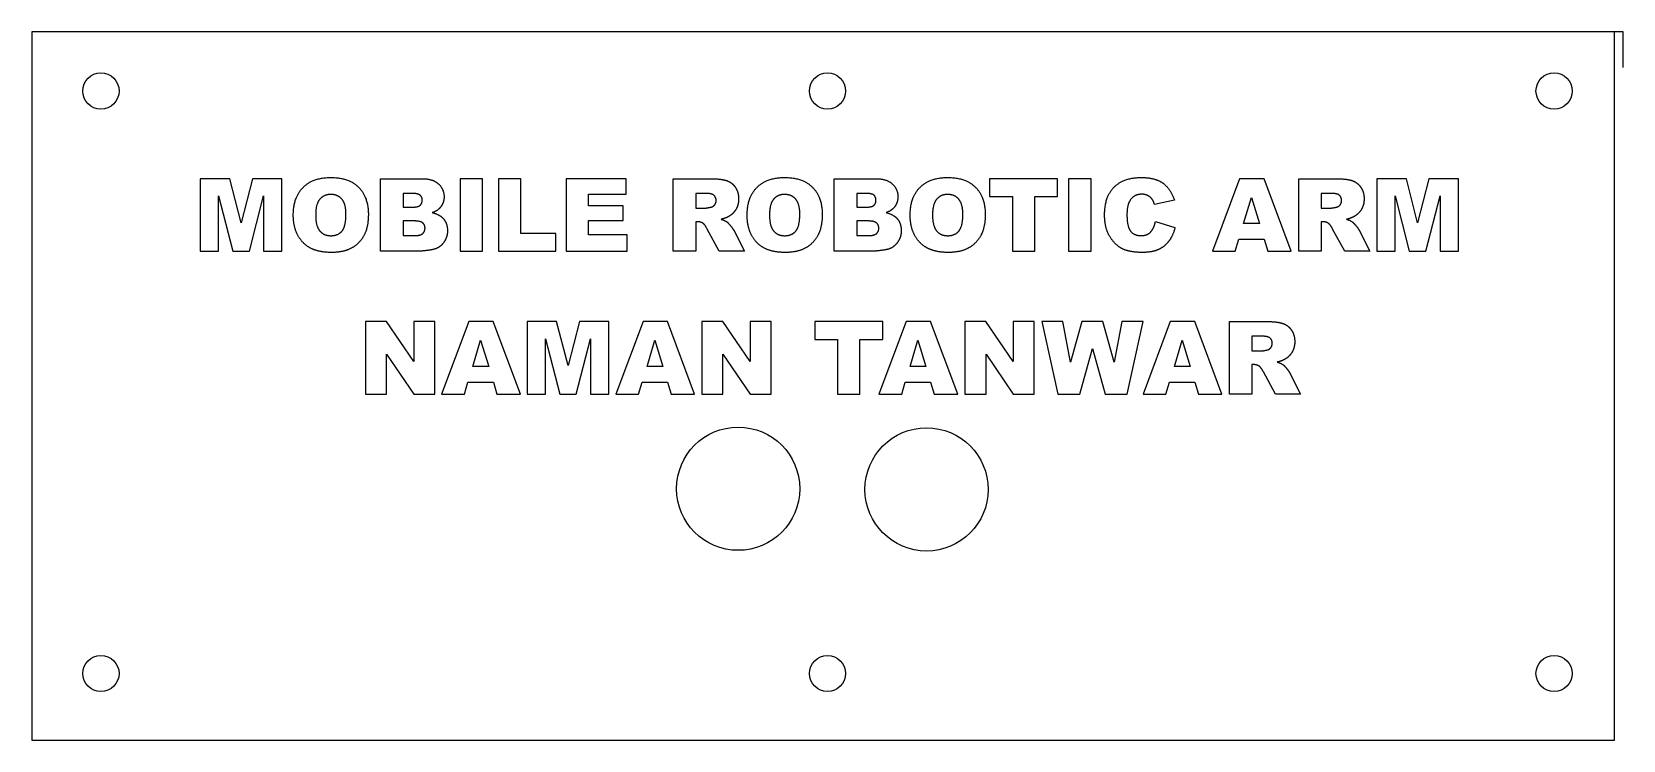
# Model space of a CAD drawing. Header units: millimetres. Extents: x -110 to 110, y 24 to 121.
import ezdxf

# ---------------------------------------------------------------- set-up
doc = ezdxf.new("R2010")
doc.units = ezdxf.units.MM
doc.layers.get('0').update_dxf_attribs({"linetype": 'CONTINUOUS'})

msp = doc.modelspace()

# ---------------------------------------------------------------- linework, layer by layer
for p, q in [((-109.97, 121.3), (-109.97, 23.59)), ((-109.97, 121.3), (-109.97, 116.4)), ((109.67, 121.3), (-109.97, 121.3)), ((108.45, 121.3), (-109.97, 121.3)), ((108.45, 23.59), (108.45, 121.3)), ((109.67, 116.4), (109.67, 121.3)), ((-61.84, 101.04), (-56.06, 101.04)), ((-61.84, 91.04), (-61.84, 101.04)), ((-21.44, 91.04), (-21.44, 101.04)), ((-21.44, 101.04), (-16.29, 101.04)), ((0.79, 91.04), (0.79, 101.04)), ((0.79, 101.04), (6.57, 101.04)), ((64.88, 101.04), (70.03, 101.04)), ((64.88, 91.04), (64.88, 101.04)), ((-58.73, 99.01), (-58.73, 97.12)), ((-57.36, 99.01), (-58.73, 99.01)), ((-16.98, 99.02), (-18.34, 99.02)), ((-18.34, 99.02), (-18.34, 96.99)), ((5.27, 99.01), (3.91, 99.01)), ((3.91, 99.01), (3.91, 97.12)), ((67.98, 99.02), (67.98, 96.99)), ((69.34, 99.02), (67.98, 99.02)), ((-58.73, 97.12), (-57.38, 97.12)), ((-18.34, 96.99), (-17.04, 96.99)), ((3.91, 97.12), (5.25, 97.12)), ((47.72, 98.1), (44.99, 97.49)), ((67.98, 96.99), (69.29, 96.99)), ((-57.16, 95.21), (-58.73, 95.21)), ((-58.73, 95.21), (-58.73, 93.19)), ((-18.34, 95.1), (-18.34, 91.04)), ((-18.07, 95.1), (-18.34, 95.1)), ((3.91, 95.21), (3.91, 93.19)), ((5.47, 95.21), (3.91, 95.21)), ((45.11, 95.13), (47.81, 94.31)), ((67.98, 95.1), (67.98, 91.04)), ((68.26, 95.1), (67.98, 95.1)), ((-58.73, 93.19), (-57.15, 93.19)), ((-15.1, 91.04), (-16.75, 94.1)), ((-13.1, 93.94), (-11.61, 91.04)), ((3.91, 93.19), (5.48, 93.19)), ((71.23, 91.04), (69.57, 94.1)), ((73.22, 93.94), (74.72, 91.04)), ((-56.51, 91.04), (-61.84, 91.04)), ((-18.34, 91.04), (-21.44, 91.04)), ((-11.61, 91.04), (-15.1, 91.04)), ((6.12, 91.04), (0.79, 91.04)), ((67.98, 91.04), (64.88, 91.04)), ((74.72, 91.04), (71.23, 91.04)), ((55.31, 81.34), (60.46, 81.34)), ((55.31, 71.34), (55.31, 81.34)), ((58.42, 79.32), (58.42, 77.29)), ((59.78, 79.32), (58.42, 79.32)), ((58.42, 77.29), (59.72, 77.29)), ((58.42, 75.4), (58.42, 71.34)), ((58.69, 75.4), (58.42, 75.4)), ((61.66, 71.34), (60.01, 74.4)), ((63.65, 74.24), (65.15, 71.34)), ((58.42, 71.34), (55.31, 71.34)), ((65.15, 71.34), (61.66, 71.34)), ((-109.97, 23.59), (108.45, 23.59))]:
    msp.add_line(p, q)
for points in [[(-84.18, 98.67), (-82.23, 91.04), (-79.94, 91.04), (-77.99, 98.67), (-77.99, 91.04), (-75.46, 91.04), (-75.46, 101.04), (-79.52, 101.04), (-81.08, 94.95), (-82.64, 101.04), (-86.71, 101.04), (-86.71, 91.04), (-84.18, 91.04)], [(-50.86, 101.04), (-50.86, 91.04), (-47.77, 91.04), (-47.77, 101.04)], [(-45.55, 91.04), (-37.64, 91.04), (-37.64, 93.5), (-42.46, 93.5), (-42.46, 101.04), (-45.55, 101.04)], [(-33.14, 95.28), (-28.33, 95.28), (-28.33, 97.32), (-33.14, 97.32), (-33.14, 98.9), (-27.96, 98.9), (-27.96, 101.04), (-36.24, 101.04), (-36.24, 91.04), (-27.81, 91.04), (-27.81, 93.3), (-33.14, 93.3)], [(25.37, 98.57), (25.37, 91.04), (28.46, 91.04), (28.46, 98.57), (31.61, 98.57), (31.61, 101.04), (22.22, 101.04), (22.22, 98.57)], [(33.13, 91.04), (36.23, 91.04), (36.23, 101.04), (33.13, 101.04)], [(56.61, 92.69), (60.12, 92.69), (60.62, 91.04), (63.86, 91.04), (60.1, 101.04), (56.73, 101.04), (52.97, 91.04), (56.13, 91.04)], [(84.39, 91.04), (86.92, 91.04), (86.92, 101.04), (82.86, 101.04), (81.3, 94.95), (79.74, 101.04), (75.67, 101.04), (75.67, 91.04), (78.2, 91.04), (78.2, 98.67), (80.15, 91.04), (82.44, 91.04), (84.39, 98.67)], [(58.38, 98.45), (59.48, 94.85), (57.28, 94.85)], [(-61.02, 81.34), (-63.9, 81.34), (-63.9, 71.34), (-61, 71.34), (-61, 76.83), (-57.25, 71.34), (-54.34, 71.34), (-54.34, 81.34), (-57.25, 81.34), (-57.25, 75.81)], [(-49.78, 72.99), (-46.27, 72.99), (-45.77, 71.34), (-42.54, 71.34), (-46.29, 81.34), (-49.67, 81.34), (-53.42, 71.34), (-50.27, 71.34)], [(-34.82, 71.34), (-32.87, 78.97), (-32.87, 71.34), (-30.34, 71.34), (-30.34, 81.34), (-34.4, 81.34), (-35.96, 75.26), (-37.53, 81.34), (-41.59, 81.34), (-41.59, 71.34), (-39.06, 71.34), (-39.06, 78.97), (-37.11, 71.34)], [(-22.24, 81.34), (-25.61, 81.34), (-29.37, 71.34), (-26.22, 71.34), (-25.73, 72.99), (-22.22, 72.99), (-21.72, 71.34), (-18.49, 71.34)], [(-14.6, 81.34), (-17.48, 81.34), (-17.48, 71.34), (-14.58, 71.34), (-14.58, 76.83), (-10.83, 71.34), (-7.92, 71.34), (-7.92, 81.34), (-10.83, 81.34), (-10.83, 75.81)], [(7.48, 78.87), (7.48, 81.34), (-1.91, 81.34), (-1.91, 78.87), (1.24, 78.87), (1.24, 71.34), (4.33, 71.34), (4.33, 78.87)], [(10.57, 72.99), (14.08, 72.99), (14.58, 71.34), (17.82, 71.34), (14.06, 81.34), (10.69, 81.34), (6.93, 71.34), (10.09, 71.34)], [(21.71, 81.34), (18.82, 81.34), (18.82, 71.34), (21.73, 71.34), (21.73, 76.83), (25.47, 71.34), (28.38, 71.34), (28.38, 81.34), (25.47, 81.34), (25.47, 75.81)], [(31.63, 71.34), (34.66, 71.34), (36.41, 77.64), (38.16, 71.34), (41.19, 71.34), (43.4, 81.34), (40.48, 81.34), (39.42, 75.75), (37.87, 81.34), (34.94, 81.34), (33.4, 75.74), (32.34, 81.34), (29.41, 81.34)], [(46.56, 71.34), (47.05, 72.99), (50.55, 72.99), (51.06, 71.34), (54.29, 71.34), (50.53, 81.34), (47.16, 81.34), (43.4, 71.34)], [(-49.11, 75.15), (-48.02, 78.75), (-46.91, 75.15)], [(-23.97, 78.75), (-22.86, 75.15), (-25.06, 75.15)], [(11.24, 75.15), (12.34, 78.75), (13.44, 75.15)], [(47.72, 75.15), (48.81, 78.75), (49.91, 75.15)]]:
    msp.add_lwpolyline(points, close=True)
for centre, radius in [((-100.43, 113.14), 2.5), ((-0.15, 113.14), 2.5), ((100.13, 113.14), 2.5), ((-12.48, 58.28), 8.5), ((13.52, 58.18), 8.5), ((-100.43, 32.79), 2.5), ((-0.15, 32.79), 2.5), ((100.13, 32.79), 2.5)]:
    msp.add_circle(centre, radius)
for points in [[(-72.51, 99.85), (-71.15, 101.21), (-68.71, 101.21)], [(-68.71, 101.21), (-66.22, 101.21), (-64.87, 99.87)], [(-56.06, 101.04), (-54.61, 101.04), (-53.84, 100.32)], [(-16.29, 101.04), (-14.86, 101.04), (-14.1, 100.79)], [(-9.88, 99.85), (-8.52, 101.21), (-6.08, 101.21)], [(-6.08, 101.21), (-3.58, 101.21), (-2.23, 99.87)], [(6.57, 101.04), (8.02, 101.04), (8.79, 100.32)], [(12.62, 99.85), (13.99, 101.21), (16.42, 101.21)], [(16.42, 101.21), (18.92, 101.21), (20.27, 99.87)], [(39.41, 99.88), (40.73, 101.21), (43.14, 101.21)], [(43.14, 101.21), (45.03, 101.21), (46.11, 100.45)], [(70.03, 101.04), (71.46, 101.04), (72.22, 100.79)], [(-73.88, 96.03), (-73.88, 98.48), (-72.51, 99.85)], [(-68.72, 98.87), (-69.66, 98.87), (-70.22, 98.21)], [(-67.18, 98.22), (-67.75, 98.87), (-68.72, 98.87)], [(-64.87, 99.87), (-63.52, 98.53), (-63.52, 96.11)], [(-56.38, 98.77), (-56.66, 99.01), (-57.36, 99.01)], [(-53.84, 100.32), (-53.07, 99.61), (-53.07, 98.55)], [(-15.83, 98.76), (-16.14, 99.02), (-16.98, 99.02)], [(-14.1, 100.79), (-13.35, 100.55), (-12.88, 99.88)], [(-12.88, 99.88), (-12.42, 99.22), (-12.42, 98.26)], [(-11.24, 96.03), (-11.24, 98.48), (-9.88, 99.85)], [(-6.09, 98.87), (-7.02, 98.87), (-7.59, 98.21)], [(-4.54, 98.22), (-5.11, 98.87), (-6.09, 98.87)], [(-2.23, 99.87), (-0.88, 98.53), (-0.88, 96.11)], [(6.26, 98.77), (5.97, 99.01), (5.27, 99.01)], [(8.79, 100.32), (9.57, 99.61), (9.57, 98.55)], [(11.26, 96.03), (11.26, 98.48), (12.62, 99.85)], [(16.42, 98.87), (15.48, 98.87), (14.92, 98.21)], [(17.96, 98.22), (17.39, 98.87), (16.42, 98.87)], [(20.27, 99.87), (21.62, 98.53), (21.62, 96.11)], [(38.09, 96.06), (38.09, 98.54), (39.41, 99.88)], [(43.22, 98.9), (42.17, 98.9), (41.61, 98.05)], [(44.06, 98.71), (43.68, 98.9), (43.22, 98.9)], [(46.11, 100.45), (47.19, 99.68), (47.72, 98.1)], [(70.49, 98.76), (70.19, 99.02), (69.34, 99.02)], [(72.22, 100.79), (72.98, 100.55), (73.44, 99.88)], [(73.44, 99.88), (73.91, 99.22), (73.91, 98.26)], [(-70.22, 98.21), (-70.79, 97.55), (-70.79, 96.02)], [(-66.61, 96.16), (-66.61, 97.57), (-67.18, 98.22)], [(-57.38, 97.12), (-56.66, 97.12), (-56.38, 97.37)], [(-56.09, 98.09), (-56.09, 98.52), (-56.38, 98.77)], [(-56.38, 97.37), (-56.09, 97.62), (-56.09, 98.09)], [(-53.62, 97.03), (-53.99, 96.61), (-54.7, 96.36)], [(-53.07, 98.55), (-53.07, 97.66), (-53.62, 97.03)], [(-17.04, 96.99), (-16.82, 96.99), (-16.22, 97.12)], [(-16.22, 97.12), (-15.91, 97.19), (-15.72, 97.44)], [(-15.52, 98.02), (-15.52, 98.5), (-15.83, 98.76)], [(-15.72, 97.44), (-15.52, 97.69), (-15.52, 98.02)], [(-12.77, 96.83), (-13.13, 96.22), (-13.75, 95.85)], [(-12.42, 98.26), (-12.42, 97.43), (-12.77, 96.83)], [(-7.59, 98.21), (-8.15, 97.55), (-8.15, 96.02)], [(-3.97, 96.16), (-3.97, 97.57), (-4.54, 98.22)], [(5.25, 97.12), (5.97, 97.12), (6.26, 97.37)], [(6.54, 98.09), (6.54, 98.52), (6.26, 98.77)], [(6.26, 97.37), (6.54, 97.62), (6.54, 98.09)], [(9.01, 97.03), (8.65, 96.61), (7.94, 96.36)], [(9.57, 98.55), (9.57, 97.66), (9.01, 97.03)], [(14.92, 98.21), (14.35, 97.55), (14.35, 96.02)], [(18.53, 96.16), (18.53, 97.57), (17.96, 98.22)], [(41.61, 98.05), (41.18, 97.43), (41.18, 96.08)], [(44.69, 98.16), (44.43, 98.52), (44.06, 98.71)], [(44.99, 97.49), (44.85, 97.95), (44.69, 98.16)], [(69.29, 96.99), (69.5, 96.99), (70.11, 97.12)], [(70.11, 97.12), (70.41, 97.19), (70.61, 97.44)], [(70.8, 98.02), (70.8, 98.5), (70.49, 98.76)], [(70.61, 97.44), (70.8, 97.69), (70.8, 98.02)], [(73.55, 96.83), (73.2, 96.22), (72.57, 95.85)], [(73.91, 98.26), (73.91, 97.43), (73.55, 96.83)], [(-73.19, 93.11), (-73.88, 94.28), (-73.88, 96.03)], [(-70.79, 96.02), (-70.79, 94.5), (-70.22, 93.84)], [(-67.15, 93.83), (-66.61, 94.48), (-66.61, 96.16)], [(-63.52, 96.11), (-63.52, 94.36), (-64.11, 93.24)], [(-56.02, 94.94), (-56.35, 95.21), (-57.16, 95.21)], [(-55.7, 94.23), (-55.7, 94.68), (-56.02, 94.94)], [(-54.7, 96.36), (-53.62, 96.1), (-53.11, 95.47)], [(-53.11, 95.47), (-52.6, 94.84), (-52.6, 93.88)], [(-17.31, 94.87), (-17.64, 95.1), (-18.07, 95.1)], [(-16.75, 94.1), (-17.06, 94.69), (-17.31, 94.87)], [(-13.75, 95.85), (-14.14, 95.61), (-14.83, 95.45)], [(-14.83, 95.45), (-14.28, 95.27), (-14.03, 95.08)], [(-14.03, 95.08), (-13.86, 94.96), (-13.54, 94.56)], [(-13.54, 94.56), (-13.21, 94.16), (-13.1, 93.94)], [(-10.56, 93.11), (-11.24, 94.28), (-11.24, 96.03)], [(-8.15, 96.02), (-8.15, 94.5), (-7.59, 93.84)], [(-4.52, 93.83), (-3.97, 94.48), (-3.97, 96.16)], [(-0.88, 96.11), (-0.88, 94.36), (-1.47, 93.24)], [(6.61, 94.94), (6.29, 95.21), (5.47, 95.21)], [(6.93, 94.23), (6.93, 94.68), (6.61, 94.94)], [(7.94, 96.36), (9.01, 96.1), (9.52, 95.47)], [(9.52, 95.47), (10.03, 94.84), (10.03, 93.88)], [(11.95, 93.11), (11.26, 94.28), (11.26, 96.03)], [(14.35, 96.02), (14.35, 94.5), (14.91, 93.84)], [(17.98, 93.83), (18.53, 94.48), (18.53, 96.16)], [(21.62, 96.11), (21.62, 94.36), (21.03, 93.24)], [(38.84, 93.01), (38.09, 94.2), (38.09, 96.06)], [(41.18, 96.08), (41.18, 94.42), (41.69, 93.8)], [(44.45, 93.69), (44.9, 94.18), (45.11, 95.13)], [(69.01, 94.87), (68.68, 95.1), (68.26, 95.1)], [(69.57, 94.1), (69.26, 94.69), (69.01, 94.87)], [(72.57, 95.85), (72.18, 95.61), (71.49, 95.45)], [(71.49, 95.45), (72.04, 95.27), (72.29, 95.08)], [(72.29, 95.08), (72.46, 94.96), (72.79, 94.56)], [(72.79, 94.56), (73.11, 94.16), (73.22, 93.94)], [(-71.39, 91.41), (-72.5, 91.95), (-73.19, 93.11)], [(-70.22, 93.84), (-69.66, 93.18), (-68.69, 93.18)], [(-68.69, 93.18), (-67.7, 93.18), (-67.15, 93.83)], [(-64.11, 93.24), (-64.7, 92.12), (-65.81, 91.49)], [(-57.15, 93.19), (-56.35, 93.19), (-56.03, 93.47)], [(-56.03, 93.47), (-55.7, 93.75), (-55.7, 94.23)], [(-52.96, 92.49), (-53.33, 91.86), (-53.95, 91.5)], [(-52.6, 93.88), (-52.6, 93.11), (-52.96, 92.49)], [(-8.76, 91.41), (-9.87, 91.95), (-10.56, 93.11)], [(-7.59, 93.84), (-7.03, 93.18), (-6.06, 93.18)], [(-6.06, 93.18), (-5.06, 93.18), (-4.52, 93.83)], [(-1.47, 93.24), (-2.06, 92.12), (-3.18, 91.49)], [(5.48, 93.19), (6.28, 93.19), (6.61, 93.47)], [(6.61, 93.47), (6.93, 93.75), (6.93, 94.23)], [(9.67, 92.49), (9.31, 91.86), (8.68, 91.5)], [(10.03, 93.88), (10.03, 93.11), (9.67, 92.49)], [(13.75, 91.41), (12.64, 91.95), (11.95, 93.11)], [(14.91, 93.84), (15.47, 93.18), (16.44, 93.18)], [(16.44, 93.18), (17.44, 93.18), (17.98, 93.83)], [(21.03, 93.24), (20.44, 92.12), (19.32, 91.49)], [(40.62, 91.34), (39.59, 91.82), (38.84, 93.01)], [(41.69, 93.8), (42.19, 93.19), (43.11, 93.19)], [(43.11, 93.19), (43.99, 93.19), (44.45, 93.69)], [(46.95, 92.41), (46.37, 91.65), (45.5, 91.26)], [(47.81, 94.31), (47.54, 93.17), (46.95, 92.41)], [(-68.59, 90.87), (-70.28, 90.87), (-71.39, 91.41)], [(-65.81, 91.49), (-66.93, 90.87), (-68.59, 90.87)], [(-55.13, 91.18), (-56.17, 91.04), (-56.51, 91.04)], [(-53.95, 91.5), (-54.34, 91.28), (-55.13, 91.18)], [(-5.96, 90.87), (-7.65, 90.87), (-8.76, 91.41)], [(-3.18, 91.49), (-4.29, 90.87), (-5.96, 90.87)], [(7.51, 91.18), (6.46, 91.04), (6.12, 91.04)], [(8.68, 91.5), (8.29, 91.28), (7.51, 91.18)], [(16.55, 90.87), (14.85, 90.87), (13.75, 91.41)], [(19.32, 91.49), (18.21, 90.87), (16.55, 90.87)], [(43.28, 90.87), (41.65, 90.87), (40.62, 91.34)], [(45.5, 91.26), (44.63, 90.87), (43.28, 90.87)], [(60.46, 81.34), (61.9, 81.34), (62.65, 81.09)], [(60.93, 79.06), (60.62, 79.32), (59.78, 79.32)], [(62.65, 81.09), (63.41, 80.85), (63.87, 80.18)], [(63.87, 80.18), (64.34, 79.52), (64.34, 78.56)], [(59.72, 77.29), (59.93, 77.29), (60.54, 77.42)], [(60.54, 77.42), (60.85, 77.49), (61.04, 77.74)], [(61.23, 78.32), (61.23, 78.8), (60.93, 79.06)], [(61.04, 77.74), (61.23, 77.99), (61.23, 78.32)], [(63.98, 77.13), (63.63, 76.52), (63.01, 76.15)], [(64.34, 78.56), (64.34, 77.73), (63.98, 77.13)], [(59.45, 75.17), (59.11, 75.4), (58.69, 75.4)], [(60.01, 74.4), (59.69, 74.99), (59.45, 75.17)], [(63.01, 76.15), (62.61, 75.91), (61.92, 75.75)], [(61.92, 75.75), (62.47, 75.57), (62.73, 75.38)], [(62.73, 75.38), (62.9, 75.26), (63.22, 74.86)], [(63.22, 74.86), (63.54, 74.46), (63.65, 74.24)]]:
    msp.add_open_spline(points, degree=2)

doc.saveas('drawing.dxf')
